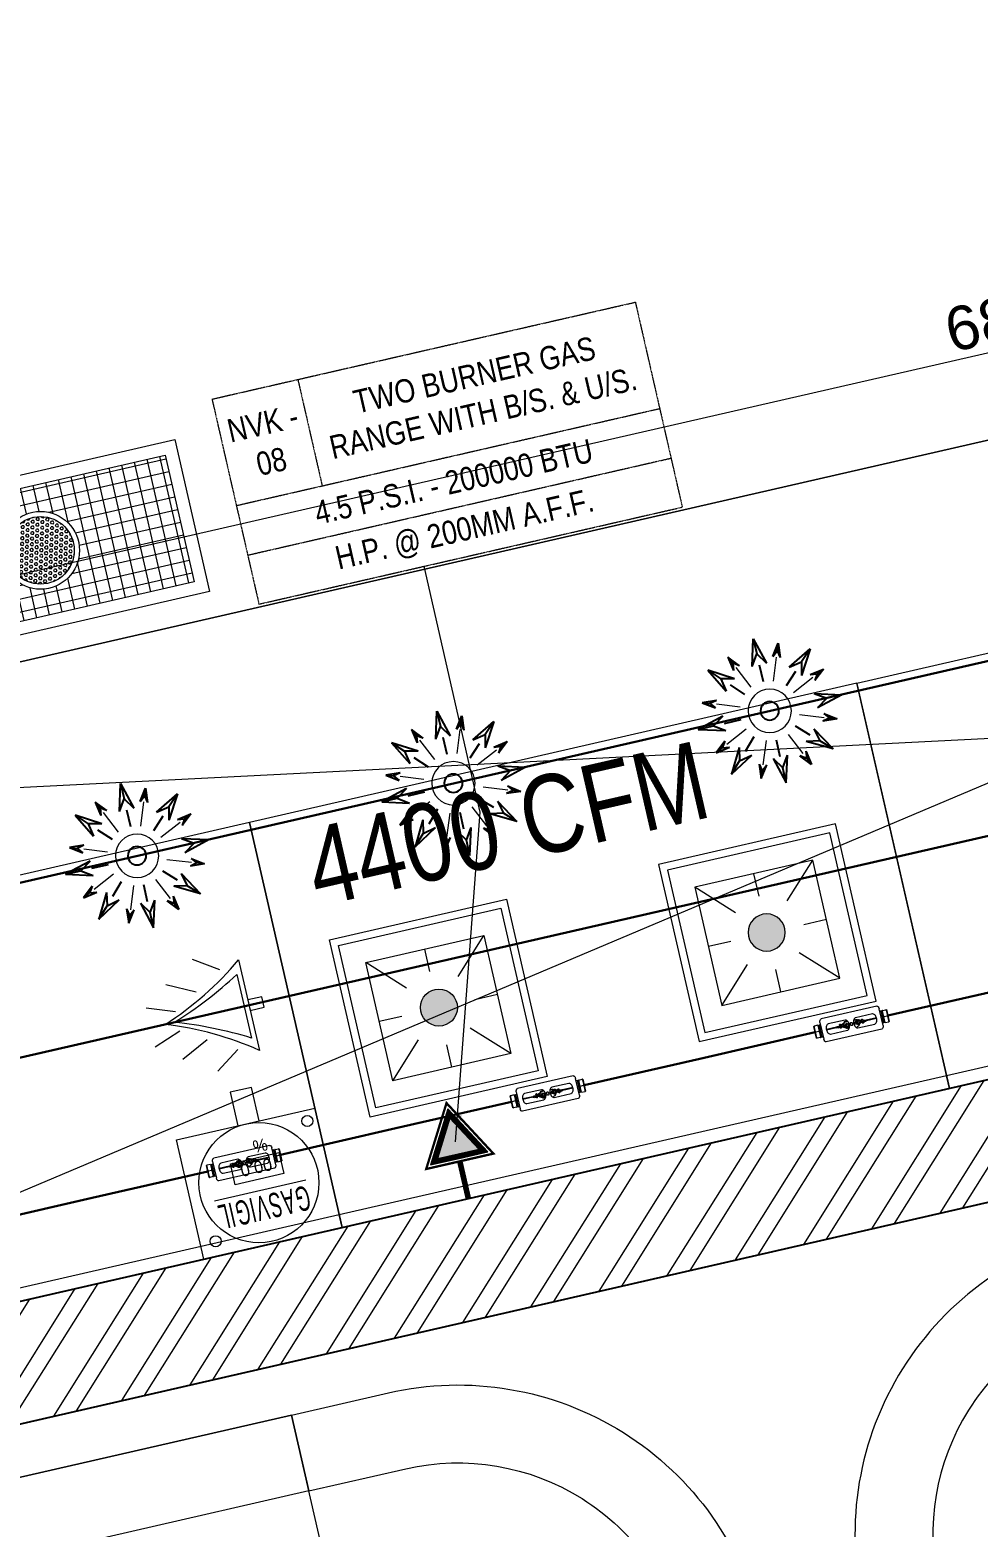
# Model space of a CAD drawing. Header units: millimetres. Extents: x 1667 to 847943, y 724 to 1832625.
# Drawn here: x 649838 to 651664, y 711078 to 713960 of the extents above; entities that cross this region are included whole.
import ezdxf

# ---------------------------------------------------------------- set-up
doc = ezdxf.new("R2010")
doc.units = ezdxf.units.MM
doc.linetypes.add('CENTER', pattern=[2, 1.25, -0.25, 0.25, -0.25])
doc.linetypes.add('CONTINULUS', pattern=[0])
doc.layers.get('Defpoints').update_dxf_attribs({"color": 140})
for name, color, linetype, lineweight in [('2026-02-28_GF-SF BWP SET_MAIN BLOCK_SASANGIR RESORT$0$BRICK WALL_MOFA', 20, 'Continuous', 25), ('2026-02-28_GF-SF BWP SET_MAIN BLOCK_SASANGIR RESORT$0$HATCH LIGHT_MOFA', 253, 'Continuous', 0), ('DIMENSION_MOFA', 66, 'CENTER', 15), ('FURNITURE_MOFA', 46, 'Continuous', 5), ('GH - KIT - PLAN', 32, 'Continuous', 0), ('GH - KIT EQUIP.', 2, 'Continuous', 9), ('GH-GAS', 20, 'Continuous', 13), ('NEW BLOCK WORK', 126, 'Continuous', 30), ('text', 222, 'Continuous', 15)]:
    doc.layers.add(name, color=color, linetype=linetype, lineweight=lineweight)
doc.layers.add('Fusible link', color=7, linetype='Continuous', true_color=0x30c200)
doc.layers.add('RI', color=81, linetype='Continuous')
doc.layers.add('SSEPL - DIMENSION', color=6, linetype='Continuous')
doc.layers.add('SSE PIPING', color=7, linetype='Continuous', lineweight=30, true_color=0x0512c2)
doc.layers.add('SSE SYS', color=7, linetype='Continuous', lineweight=15, true_color=0xeb0000)
doc.styles.add('arial', font='arial.ttf')
doc.styles.add('ARIALBOLD.8', font='arialbd.ttf', dxfattribs={"width": 0.8, "height": 2.5})
doc.styles.add('DIM', font='arial.ttf')
doc.styles.add('Note Text (ANSI)', font='arial.ttf')
doc.styles.add('ROMANS', font='romans.shx')
doc.styles.get("Standard").update_dxf_attribs({"font": 'arial.ttf'})
doc.dimstyles.new('1.', dxfattribs={"dimscale": 30, "dimtxt": 2.8, "dimasz": 2.5, "dimexe": 2, "dimexo": 2, "dimgap": 0.5, "dimtad": 1, "dimdec": 0, "dimrnd": 1e-08, "dimdsep": 46, "dimtxsty": 'Note Text (ANSI)', "dimcen": 0, "dimdle": 6, "dimclrd": 256, "dimclre": 256, "dimclrt": 256, "dimadec": 1, "dimazin": 2, "dimtfac": 0.785714, "dimtdec": 0, "dimtofl": 0, "dimtmove": 0, "dimatfit": 3, "dimfxl": 1, "dimtolj": 1, "dimlwd": -1, "dimlwe": -1, "dimarcsym": 1})
doc.dimstyles.new('KIT-DIM', dxfattribs={"dimscale": 35, "dimtxt": 2, "dimasz": 1.5, "dimexe": 0.5, "dimexo": 1, "dimgap": 1, "dimtad": 0, "dimdec": 0, "dimtxsty": 'arial', "dimcen": 0, "dimdle": 1, "dimclrd": 251, "dimclre": 251, "dimclrt": 1, "dimadec": 0, "dimazin": 0, "dimtfac": 1, "dimtdec": 0, "dimtix": 1, "dimtmove": 0, "dimatfit": 3, "dimfxl": 1, "dimlwd": -1, "dimarcsym": 0})
doc.dimstyles.new('KIT_DIM', dxfattribs={"dimscale": 35, "dimtxt": 2.5, "dimasz": 2, "dimexe": 1, "dimexo": 1, "dimgap": 0.5, "dimtad": 1, "dimdec": 0, "dimzin": 3, "dimdsep": 46, "dimtxsty": 'arial', "dimcen": 0, "dimdle": 0.75, "dimclrd": 251, "dimclre": 251, "dimclrt": 15, "dimadec": 1, "dimazin": 1, "dimtfac": 1, "dimtdec": 0, "dimtix": 1, "dimtmove": 1, "dimatfit": 3, "dimfxl": 1, "dimtolj": 1, "dimtzin": 3, "dimlwd": 13, "dimlwe": 13, "dimarcsym": 0})

# ---------------------------------------------------------------- blocks, each defined once
blk = doc.blocks.new('sofaseater_1')
at = {"layer": 'FURNITURE_MOFA'}
blk.add_lwpolyline([(1053427.8, -964637.6), (1053277.8, -964637.6), (1053277.8, -965337.6), (1053427.8, -965337.6)], dxfattribs=at)
for points in [[(1053277.8, -964637.6), (1053277.8, -965337.6), (1053927.8, -965337.6), (1053927.8, -964637.6)], [(1053427.8, -964637.6), (1053427.8, -965337.6), (1053277.8, -965337.6), (1053277.8, -964637.6)]]:
    blk.add_lwpolyline(points, close=True, dxfattribs=at)
blk = doc.blocks.new('chair')
at = {"layer": 'FURNITURE_MOFA'}
for p, q in [((1057904.9, -962965.1), (1058132.9, -962965.1)), ((1057904.9, -963022.1), (1057904.9, -962965.1)), ((1057904.9, -963022.1), (1057904.9, -962965.1)), ((1058132.9, -963022.1), (1057904.9, -963022.1)), ((1057923.9, -963478.1), (1057923.9, -963022.1)), ((1058132.9, -963478.1), (1057904.9, -963478.1)), ((1057904.9, -963478.1), (1057904.9, -963535.1)), ((1057904.9, -963478.1), (1057904.9, -963535.1)), ((1057904.9, -963535.1), (1058132.9, -963535.1))]:
    blk.add_line(p, q, dxfattribs=at)
for centre, radius in [((1058132.9, -963250.1), 285), ((1058094.9, -963250.1), 228), ((1058132.9, -963250.1), 228)]:
    blk.add_arc(centre, radius, 270, 90, dxfattribs=at)
blk = doc.blocks.new('oudoor seating_4S')
at = {"layer": 'FURNITURE_MOFA'}
for points in [[(1301878.5, -898265.7), (1301687.1, -898265.7, 0.414214), (1301087.1, -898865.7), (1301087.1, -899057.1)], [(1301878.5, -898415.7), (1301687.1, -898415.7, 0.414214), (1301237.1, -898865.7), (1301237.1, -899057.1)], [(1301878.5, -898915.7), (1301857.1, -898915.7, 0.414214), (1301737.1, -899035.7), (1301737.1, -899057.1)]]:
    blk.add_lwpolyline(points, format="xyb", dxfattribs=at)
blk.add_circle((1302157.8, -899336.4), 450, dxfattribs=at)
at = {"layer": 'NEW BLOCK WORK', "xscale": -1}
for name, p, rotation in [('sofaseater_1', (337240.9, 155012.1), 90.00000000000001), ('sofaseater_1', (247809.3, -1864394.7), 179.9999999999999), ('chair', (338907.7, 158199.7, 0), 89.99999987829804)]:
    blk.add_blockref(name, p, dxfattribs=dict(at, rotation=rotation))
blk = doc.blocks.new('low hight burner')
at = {"layer": 'GH - KIT - PLAN', "transparency": 33554495}
blk.add_hatch(color=256, dxfattribs=at).paths.add_polyline_path([(17820190.8, -12220139, -1), (17820190.8, -12220016.7, -1)])
at = {"layer": 'GH - KIT - PLAN'}
for p, q in [((17820068.3, -12220080, 0), (17819992.3, -12220080, 0)), ((17820392.1, -12220080, 0), (17820316.1, -12220080, 0))]:
    blk.add_line(p, q, dxfattribs=at)
at = {"layer": 'GH - KIT - PLAN', "elevation": 0}
for points in [[(17820492.1, -12219780), (17820492.1, -12220380), (17819892.1, -12220380), (17819892.1, -12219780)], [(17820467.1, -12219805), (17820467.1, -12220355), (17819917.1, -12220355), (17819917.1, -12219805)], [(17820392.1, -12219880), (17820392.1, -12220279.9), (17819992.3, -12220279.9), (17819992.3, -12219880)]]:
    blk.add_lwpolyline(points, close=True, dxfattribs=at)
for points in [[(17820104.6, -12219992.4), (17819992.3, -12219880)], [(17820192.2, -12219880), (17820192.2, -12219956.1)], [(17820392.1, -12219880), (17820279.8, -12219992.4)], [(17820068.3, -12220080), (17819992.3, -12220080)], [(17820392.1, -12220080), (17820316.1, -12220080)], [(17820104.6, -12220167.6), (17819992.3, -12220279.9)], [(17820392.1, -12220279.9), (17820279.8, -12220167.6)], [(17820192.2, -12220203.8), (17820192.2, -12220279.9)]]:
    blk.add_lwpolyline(points, dxfattribs=at)
at = {"layer": 'GH - KIT - PLAN'}
blk.add_circle((17820190.8, -12220077.8, 19612.1), 61.2, dxfattribs=at)
blk = doc.blocks.new('GR600')
at = {"layer": 'GH - KIT EQUIP.', "true_color": 0x262627}
h = blk.add_hatch(dxfattribs=at)
h.set_pattern_fill('ANSI37', color=250, scale=200, angle=45)
h.set_pattern_definition([(90, (269578.89, 3638601.525), (-25, -5e-15), []), (180, (269578.89, 3638601.525), (5e-15, -25), [])])
h.paths.add_polyline_path([(505118.7, 156615), (505118.7, 156365), (505668.2, 156365), (505668.2, 156615)])
h.paths.add_polyline_path([(505468.4, 156490, 1), (505318.4, 156490, 1)], flags=16)
h.paths.add_polyline_path([(505458.4, 156490, 1), (505328.4, 156490, 1)], flags=0)
h = blk.add_hatch(dxfattribs=at)
h.set_pattern_fill('HEX', color=250, scale=25, angle=45)
h.set_pattern_definition([(45, (270639.0354, 3638601.525), (-3.827327723, 3.827327723), [3.125, -6.25]), (165, (270639.0354, 3638601.525), (-1.400899175, -5.228226898), [3.125, -6.25]), (105, (270641.245, 3638603.735), (-5.228226898, -1.400899175), [3.125, -6.25])])
h.paths.add_polyline_path([(505458.4, 156490, 1), (505328.4, 156490, 1)])
at = {"layer": 'GH - KIT EQUIP.'}
blk.add_lwpolyline([(505693.2, 156340), (505093.7, 156340), (505093.7, 156640), (505693.2, 156640), (505693.2, 156340)], dxfattribs=at)
blk.add_lwpolyline([(505668.2, 156615), (505668.2, 156365), (505118.7, 156365), (505118.7, 156615)], close=True, dxfattribs=at)
for radius in [75, 65]:
    blk.add_circle((505393.4, 156490), radius, dxfattribs=at)
blk = doc.blocks.new('GAS C')
at = {"layer": 'GH-GAS'}
h = blk.add_hatch(color=256, dxfattribs=at)
h.dxf.hatch_style = 1
h.paths.add_polyline_path([(85924.4, 27254.1), (85924.4, 27294.9), (85853.7, 27254.1), (85924.4, 27213.3)])
at = {"layer": 'GH-GAS', "color": 66}
for points, const_width in [([(86012.7, 27254.1), (85939.1, 27254.1), (85939.1, 27320.5), (85824.1, 27254.1), (85939.1, 27187.7), (85939.1, 27254.1)], 4.46), ([(85939.1, 27254.1), (86012.7, 27254.1)], 10.8)]:
    blk.add_lwpolyline(points, dxfattribs=dict(at, const_width=const_width))
at = {"layer": 'GH-GAS', "color": 0}
for points in [[(85933.4, 27254.1), (85933.4, 27310.6), (85835.6, 27254.1), (85933.4, 27197.6)], [(85924.4, 27254.1), (85924.4, 27294.9), (85853.7, 27254.1), (85924.4, 27213.3)]]:
    blk.add_lwpolyline(points, close=True, dxfattribs=at)
at = {"layer": 'GH-GAS', "color": 2, "const_width": 8.7}
blk.add_lwpolyline([(85928.9, 27254.1), (85928.9, 27302.7), (85844.6, 27254.1), (85928.9, 27205.4)], close=True, dxfattribs=at)
at = {"layer": 'GH-GAS', "color": 30}
blk.add_lwpolyline([(85924.4, 27254.1), (85924.4, 27294.9), (85853.7, 27254.1), (85924.4, 27213.3)], close=True, dxfattribs=at)
blk = doc.blocks.new('*D762')
at = {"layer": 'Defpoints', "color": 0, "transparency": 16777216}
for p in [(-18490.5, 256.7), (-20190.5, 111.9), (-18490.5, 111.9)]:
    blk.add_point(p, dxfattribs=at)
at = {"layer": 'GH-GAS', "lineweight": 13, "transparency": 16777216}
for p, q in [((174402, 1087075.8), (174402, 1087220.5)), ((176102, 1087075.8), (176102, 1087220.5)), ((174472, 1087185.5), (176032, 1087185.5))]:
    blk.add_line(p, q, dxfattribs=at)
at = {"layer": 'GH-GAS', "transparency": 16777216}
for points in [[(174472, 1087197.2), (174472, 1087173.8), (174402, 1087185.5)], [(176032, 1087173.8), (176032, 1087197.2), (176102, 1087185.5)]]:
    blk.add_solid(points, dxfattribs=at)
at = {"layer": 'GH-GAS', "transparency": 16777216, "insert": (175252, 1087247.7), "char_height": 87.5, "attachment_point": 5, "style": 'DIM'}
blk.add_mtext('\\A1;1700', dxfattribs=at)
blk = doc.blocks.new('*T771')
at = {"layer": 'GH-GAS', "color": 0, "linetype": 'ByBlock', "lineweight": -2, "transparency": 16777216}
for p, q in [((0, 0), (836.4, 0)), ((0, 0), (0, -404.8)), ((169.6, 0), (169.6, -210.1)), ((836.4, 0), (836.4, -404.8)), ((0, -210.1), (836.4, -210.1)), ((0, -308), (836.4, -308)), ((0, -404.8), (836.4, -404.8))]:
    blk.add_line(p, q, dxfattribs=at)
at = {"layer": 'GH-GAS', "color": 0, "transparency": 16777216, "char_height": 45, "attachment_point": 5}
for s, insert, width in [('{\\fArial Narrow|b0|i0|c0|p34;\\C30;NVK - 08}', (84.8, -105.1), 167.16), ('{\\fArial Narrow|b0|i0|c0|p34;\\C30;TWO BURNER GAS RANGE WITH B/S. & U/S.}', (503, -105.1), 664.488), ('\\pxql,t1.77246;{\\fArial Narrow|b0|i0|c0|p34;\\C30;          4.5 P.S.I. - 200000 BTU}', (418.2, -259.1), 834.041), ('{\\fArial Narrow|b0|i0|c0|p34;\\C30;H.P. @ 200MM A.F.F.}', (418.2, -356.4), 834.041)]:
    blk.add_mtext(s, dxfattribs=dict(at, insert=insert, width=width))
blk = doc.blocks.new('*D763')
at = {"layer": 'Defpoints', "color": 0, "transparency": 16777216}
for p in [(-18490.5, 256.7), (-18490.5, 111.9), (-15990.5, 111.9)]:
    blk.add_point(p, dxfattribs=at)
at = {"layer": 'GH-GAS', "lineweight": 13, "transparency": 16777216}
for p, q in [((176102, 1087075.8), (176102, 1087220.5)), ((178602, 1087075.8), (178602, 1087220.5)), ((178532, 1087185.5), (176172, 1087185.5))]:
    blk.add_line(p, q, dxfattribs=at)
at = {"layer": 'GH-GAS', "transparency": 16777216}
for points in [[(176172, 1087197.2), (176172, 1087173.8), (176102, 1087185.5)], [(178532, 1087173.8), (178532, 1087197.2), (178602, 1087185.5)]]:
    blk.add_solid(points, dxfattribs=at)
at = {"layer": 'GH-GAS', "transparency": 16777216, "insert": (177352, 1087247.7), "char_height": 87.5, "attachment_point": 5, "style": 'DIM'}
blk.add_mtext('\\A1;2500', dxfattribs=at)
blk = doc.blocks.new('GASVIGIL')
at = {"color": 1, "linetype": 'CONTINULUS', "lineweight": -2, "ltscale": 1000}
for points in [[(69.5, 45), (358.9, 45), (358.9, -204.3), (69.5, -204.3)], [(161.1, -88.6), (262.5, -88.6), (262.5, -132.5), (161.1, -132.5)], [(230.7, -204.3), (185.8, -204.3), (185.8, -274.6), (230.7, -274.6)]]:
    blk.add_lwpolyline(points, close=True, dxfattribs=at)
for centre, radius in [((214.5, -81.9), 122.4), ((327.1, 14.8), 11.3), ((90.1, -182.2), 11.3)]:
    blk.add_circle(centre, radius, dxfattribs=at)
at = {"color": 30, "linetype": 'CONTINULUS', "lineweight": -2, "ltscale": 1000, "true_color": 0xf26722, "insert": (120, -5.2), "char_height": 50, "attachment_point": 1, "style": 'ROMANS'}
blk.add_mtext_dynamic_manual_height_columns('{\\fArial Narrow|b0|i0|c0|p34;\\W0.65;\\T1.1;\\LGASVIGIL}', width=178.4, gutter_width=2.5, heights=[27], dxfattribs=at)
at = {"color": 242, "linetype": 'CONTINULUS', "lineweight": -2, "ltscale": 1000, "true_color": 0xcd2027, "insert": (180.3, -100.9), "char_height": 25, "width": 82.159, "attachment_point": 1, "style": 'ROMANS'}
blk.add_mtext('{\\fAgency FB|b0|i0|c0|p34;00.0  %}', dxfattribs=at)
blk = doc.blocks.new('FUSIBLE LINK')
at = {"layer": 'SSE SYS', "color": 0, "lineweight": 0}
for p, q in [((0, 11.8), (0, -11.8)), ((1.4, 11.8), (0, 11.8)), ((1.4, 11.8), (1.4, 12)), ((1.4, 11.8), (1.4, -11.8)), ((13.5, 12), (1.9, 12)), ((13.5, 0), (1.9, 0)), ((14, 11.8), (14, 12)), ((14, -11.8), (14, 11.8)), ((14, 10.9), (17.5, 10.9)), ((17.5, 11.5), (17.6, 12)), ((17.5, -11.5), (17.5, 11.5)), ((18.1, 12), (22.5, 12)), ((18.2, 0), (22.5, 0)), ((22.5, -16.5), (22.5, 16.5)), ((211.5, 22.5), (28.5, 22.5)), ((70.8, 0.7), (37.5, 0.7)), ((47.5, 10), (102.5, 10)), ((70.8, 0.7), (70.8, -0.4)), ((82, 2.7), (82, -0.4)), ((84, 3.5), (83, 3.5)), ((83, 0.3), (84, 0.3)), ((85, 2.7), (85, -0.4)), ((95, 0), (95, -1.1)), ((98.7, 0.4), (98.7, 1.1)), ((109.9, 6.7), (104.5, 6.7)), ((110.3, 0.4), (110.3, 1.1)), ((112, -3.1), (112, 3.1)), ((117, 1.2), (117, -1.2)), ((123, -1.2), (123, 1.2)), ((131.3, 7.8), (135.5, 7.8)), ((137.5, 10), (192.5, 10)), ((145, 0), (145, 1.1)), ((154.7, 2.7), (154.7, -0.4)), ((155.7, 3.5), (156.6, 3.5)), ((156.6, 0.3), (155.7, 0.3)), ((157.6, 2.7), (157.6, -0.4)), ((168.8, 0.7), (168.8, -0.4)), ((202.5, 0.7), (168.8, 0.7)), ((217.5, 16.5), (217.5, -16.5)), ((221.9, 12), (217.5, 12)), ((221.9, 0), (217.5, 0)), ((222.5, 11.5), (222.4, 12)), ((222.5, 11.5), (222.5, -11.5)), ((226, 10.9), (222.5, 10.9)), ((226, 11.8), (226, 12)), ((226, 11.8), (226, -11.8)), ((226.5, 12), (238.1, 12)), ((226.5, 0), (238.1, 0)), ((238.6, 11.8), (238.6, 12)), ((238.6, -11.8), (238.6, 11.8)), ((238.6, 11.8), (240, 11.8)), ((240, -11.8), (240, 11.8)), ((1.4, -11.8), (0, -11.8)), ((1.4, -11.8), (1.4, -12)), ((13.5, -12), (1.9, -12)), ((14, -10.9), (17.5, -10.9)), ((14, -11.8), (14, -12)), ((17.5, -11.5), (17.6, -12)), ((18.1, -12), (22.5, -12)), ((211.5, -22.5), (28.5, -22.5)), ((70.8, -0.6), (37.5, -0.6)), ((102.5, -10), (47.5, -10)), ((70.8, -0.4), (70.8, -0.6)), ((82, -3.6), (82, -0.4)), ((84, -4.4), (83, -4.4)), ((85, -0.4), (85, -3.6)), ((104.5, -6.7), (109.9, -6.7)), ((104.5, -7.8), (108.7, -7.8)), ((135.5, -5.6), (129.2, -5.6)), ((130.1, -6.7), (135.5, -6.7)), ((192.5, -10), (137.5, -10)), ((154.7, -0.4), (154.7, -3.6)), ((155.7, -4.4), (156.6, -4.4)), ((157.6, -3.6), (157.6, -0.4)), ((168.8, -0.4), (168.8, -0.6)), ((202.5, -0.6), (168.8, -0.6)), ((221.9, -12), (217.5, -12)), ((222.5, -11.5), (222.4, -12)), ((226, -10.9), (222.5, -10.9)), ((226, -11.8), (226, -12)), ((226.5, -12), (238.1, -12)), ((238.6, -11.8), (240, -11.8)), ((238.6, -11.8), (238.6, -12))]:
    blk.add_line(p, q, dxfattribs=at)
for centre, start, end in [((28.5, 16.5), 90, 180), ((211.5, 16.5), 0, 90), ((28.5, -16.5), 180, 270), ((211.5, -16.5), 270, 0)]:
    blk.add_arc(centre, 6, start, end, dxfattribs=at)
for centre, major_axis in [((76.3, 1.3), (0.107, 0.641)), ((163.3, 1.3), (-0.107, 0.641))]:
    blk.add_ellipse(centre, major_axis=major_axis, ratio=0.135102, dxfattribs=at)
for centre, major_axis, ratio, start_param, end_param in [((83, 2.7), (-1, 0), 0.769374, 4.712389, 6.283185), ((83, -0.4), (-1, 0), 0.769374, 4.712389, 6.283185), ((84, 2.7), (1, 0), 0.769374, 0, 1.570796), ((84, -0.4), (1, 0), 0.769374, 0, 1.570796), ((104.5, 0), (-9.5, 0), 0.707107, 5.998219, 7.853982), ((104.5, 0), (-9.5, 0), 0.707107, 4.712389, 5.774777), ((104.5, 1.1), (5.76, 0), 0.707107, 2.942229, 8.903945), ((104.5, 1.1), (4.76, 0), 0.707107, 2.951279, 8.856853), ((135.5, -1.1), (-4.76, 0), 0.707107, 4.335447, 6.067777), ((135.5, 1.1), (9.5, 0), 0.707107, 0.313248, 1.570796), ((135.5, 1.1), (9.5, 0), 0.707107, 4.712389, 6.385879), ((135.5, 0), (9.5, 0), 0.707107, 4.712389, 6.283185), ((135.5, -1.1), (4.76, 0), 0.707107, 0.215408, 0.824896), ((155.7, 2.7), (-1, 0), 0.769374, 4.712389, 6.283185), ((155.7, -0.4), (-1, 0), 0.769374, 4.712389, 6.283185), ((156.6, 2.7), (1, 0), 0.769374, 0, 1.570796), ((156.6, -0.4), (1, 0), 0.769374, 0, 1.570796), ((83, -3.6), (-1, 0), 0.769374, 0, 1.570796), ((84, -3.6), (1, 0), 0.769374, 4.712389, 6.283185), ((104.5, -1.1), (-9.5, 0), 0.707107, 0, 1.570796), ((155.7, -3.6), (-1, 0), 0.769374, 0, 1.570796), ((156.6, -3.6), (1, 0), 0.769374, 4.712389, 6.283185)]:
    blk.add_ellipse(centre, major_axis=major_axis, ratio=ratio, start_param=start_param, end_param=end_param, dxfattribs=at)
for points, weights in [([(1.9, 12), (1, 6), (1.9, 0)], [1.07710249847, 1.24373083487, 1.07710249847]), ([(1.4, 12), (1.4, 12), (1.9, 12)], [1.16041666667, 1.16041666667, 1.07710249847]), ([(1.9, 0), (1, -6), (1.9, -12)], [1.07710249847, 1.24373083487, 1.07710249847]), ([(13.5, 12), (14, 12), (14, 12)], [1.07710249847, 1.16041666667, 1.16041666667]), ([(13.5, 0), (14.4, 6), (13.5, 12)], [1.07710249847, 1.24373083487, 1.07710249847]), ([(13.5, -12), (14.4, -6), (13.5, 0)], [1.07710249847, 1.24373083487, 1.07710249847]), ([(18.1, 12), (17.6, 12), (17.6, 12)], [1.00344322391, 1.08333333333, 1.08333333333]), ([(18.2, 0), (17.2, 6), (18.1, 12)], [1.00136118663, 1.15523047531, 1.00343082543]), ([(18.1, -12), (17.2, -6), (18.2, 0)], [1.00343082542, 1.15523047531, 1.00136118663]), ([(222.4, 12), (222.4, 12), (221.9, 12)], [1.08333333333, 1.08333333333, 1.00764795771]), ([(221.9, 12), (222.8, 6), (221.9, 0)], [1.00767581319, 1.1670909423, 1.00981175327]), ([(221.9, 0), (222.8, -6), (221.9, -12)], [1.00981175327, 1.1670909423, 1.00767581319]), ([(226.5, 12), (225.6, 6), (226.5, 0)], [1.07710249847, 1.24373083487, 1.07710249847]), ([(226, 12), (226, 12), (226.5, 12)], [1.16041666667, 1.16041666667, 1.07710249847]), ([(226.5, 0), (225.6, -6), (226.5, -12)], [1.07710249847, 1.24373083487, 1.07710249847]), ([(238.1, 0), (239, 6), (238.1, 12)], [1.07710249847, 1.24373083487, 1.07710249847]), ([(238.1, 12), (238.6, 12), (238.6, 12)], [1.07710249847, 1.16041666667, 1.16041666667]), ([(238.1, -12), (239, -6), (238.1, 0)], [1.07710249847, 1.24373083487, 1.07710249847]), ([(1.9, -12), (1.4, -12), (1.4, -12)], [1.07710249847, 1.16041666667, 1.16041666667]), ([(14, -12), (14, -12), (13.5, -12)], [1.16041666667, 1.16041666667, 1.07710249847]), ([(17.6, -12), (17.6, -12), (18.1, -12)], [1.08333333333, 1.08333333333, 1.00344322392]), ([(221.9, -12), (222.4, -12), (222.4, -12)], [1.00764795771, 1.08333333333, 1.08333333333]), ([(226.5, -12), (226, -12), (226, -12)], [1.07710249847, 1.16041666667, 1.16041666667]), ([(238.6, -12), (238.6, -12), (238.1, -12)], [1.16041666667, 1.16041666667, 1.07710249847])]:
    blk.add_rational_spline(points, weights, degree=2, dxfattribs=at)
for points, knots in [([(47.5, -10), (46.2, -10), (44.9, -9.7), (42.4, -8.7), (41.3, -8), (39.5, -6.2), (38.8, -5.1), (37.8, -2.6), (37.5, -1.3), (37.5, 1.3), (37.8, 2.6), (38.8, 5.1), (39.5, 6.2), (41.3, 8), (42.4, 8.7), (44.9, 9.7), (46.2, 10), (47.5, 10)], [-3.028815, -3.028815, -3.028815, -3.028815, -2.650181, -2.650181, -2.271547, -2.271547, -1.892977, -1.892977, -1.514407, -1.514407, -1.135838, -1.135838, -0.757268, -0.757268, -0.378634, -0.378634, 0, 0, 0, 0]), ([(85, 0.6), (85.7, 0.6), (86.4, 0.7), (88.4, 1), (89.6, 1.4), (91.9, 2.4), (93.1, 2.8), (95.2, 3.2), (96, 3.3), (98.1, 3.3), (99.4, 3.2), (101.2, 2.7), (101.7, 2.5), (102.3, 2.1), (102.6, 1.9), (103.1, 1.4), (103.4, 1.1), (103.7, 0.4), (103.8, 0), (103.9, -0.7), (103.9, -1.1), (103.7, -1.8), (103.7, -2), (103.6, -2.2)], [0, 0, 0, 0, 0.217722, 0.217722, 0.599337, 0.599337, 1.001087, 1.001087, 1.237962, 1.237962, 1.634576, 1.634576, 1.793536, 1.793536, 1.887731, 1.887731, 2.035841, 2.035841, 2.164918, 2.164918, 2.307792, 2.307792, 2.392726, 2.392726, 2.392726, 2.392726]), ([(102.3, -1.9), (102.3, -1.8), (102.4, -1.7), (102.6, -1.2), (102.6, -0.8), (102.5, -0.2), (102.5, -0.1), (102.3, 0.3), (102.3, 0.4), (102, 0.7), (101.8, 0.9), (101.3, 1.2), (101, 1.4), (100.4, 1.6), (100, 1.7), (99, 1.9), (98.4, 2), (96.9, 2), (96, 2), (93.9, 1.7), (92.8, 1.3), (90.7, 0.5), (89.5, 0), (87.2, -0.5), (86.1, -0.7), (85, -0.7)], [1.927663, 1.927663, 1.927663, 1.927663, 1.971839, 1.971839, 2.14146, 2.14146, 2.223179, 2.223179, 2.288169, 2.288169, 2.392051, 2.392051, 2.484571, 2.484571, 2.605248, 2.605248, 2.785636, 2.785636, 3.064619, 3.064619, 3.414855, 3.414855, 3.792298, 3.792298, 4.131386, 4.131386, 4.131386, 4.131386]), ([(100.6, 1.5), (100.6, 1.4), (100.5, 1.4), (100.2, 1.1), (100, 0.8), (99.9, 0.5), (99.9, 0.4), (99.9, 0.4)], [7.1761552, 7.1761552, 7.1761552, 7.1761552, 7.2463126, 7.2463126, 7.5518512, 7.5518512, 7.6082514, 7.6082514, 7.6082514, 7.6082514]), ([(109.1, 0.4), (109.1, 0.5), (109, 0.7), (108.7, 1.2), (108.4, 1.5), (107.8, 1.9), (107.4, 2.2), (106.5, 2.5), (106.1, 2.6), (105.1, 2.8), (104.6, 2.8), (103.6, 2.7), (103.1, 2.6), (102.4, 2.5), (102.2, 2.4), (102, 2.3)], [4.958119, 4.958119, 4.958119, 4.958119, 5.153641, 5.153641, 5.481226, 5.481226, 5.77758, 5.77758, 6.070578, 6.070578, 6.364746, 6.364746, 6.659288, 6.659288, 6.800091, 6.800091, 6.800091, 6.800091]), ([(102.5, 10), (103.8, 10), (105.1, 9.7), (107.6, 8.7), (108.7, 8), (110.5, 6.2), (111.2, 5.1), (112.2, 2.6), (112.5, 1.3), (112.5, -1.3), (112.2, -2.6), (111.2, -5.1), (110.5, -6.2), (108.7, -8), (107.6, -8.7), (105.1, -9.7), (103.8, -10), (102.5, -10)], [0, 0, 0, 0, 0.378634, 0.378634, 0.757268, 0.757268, 1.135838, 1.135838, 1.514407, 1.514407, 1.892977, 1.892977, 2.271547, 2.271547, 2.650181, 2.650181, 3.028815, 3.028815, 3.028815, 3.028815]), ([(120, 3.3), (120.4, 3.3), (120.8, 3.2), (121.6, 2.8), (122, 2.6), (122.6, 2), (122.8, 1.6), (123.2, 0.8), (123.2, 0.4), (123.2, -0.4), (123.2, -0.8), (122.8, -1.6), (122.6, -2), (122, -2.6), (121.6, -2.8), (120.8, -3.2), (120.4, -3.2), (119.6, -3.2), (119.2, -3.2), (118.4, -2.8), (118, -2.6), (117.4, -2), (117.2, -1.6), (116.8, -0.8), (116.8, -0.4), (116.8, 0.4), (116.8, 0.8), (117.2, 1.6), (117.4, 2), (118, 2.6), (118.4, 2.8), (119.2, 3.2), (119.6, 3.3), (120, 3.3)], [0, 0, 0, 0, 0.122487, 0.122487, 0.244974, 0.244974, 0.367461, 0.367461, 0.489948, 0.489948, 0.612435, 0.612435, 0.734921, 0.734921, 0.857408, 0.857408, 0.979896, 0.979896, 1.102383, 1.102383, 1.22487, 1.22487, 1.347356, 1.347356, 1.469843, 1.469843, 1.59233, 1.59233, 1.714817, 1.714817, 1.837304, 1.837304, 1.959791, 1.959791, 1.959791, 1.959791]), ([(137.5, -10), (136.2, -10), (134.9, -9.7), (132.4, -8.7), (131.3, -8), (129.5, -6.2), (128.8, -5.1), (127.8, -2.6), (127.5, -1.3), (127.5, 1.3), (127.8, 2.6), (128.8, 5.1), (129.5, 6.2), (131.3, 8), (132.4, 8.7), (134.9, 9.7), (136.2, 10), (137.5, 10)], [-3.028815, -3.028815, -3.028815, -3.028815, -2.650181, -2.650181, -2.271547, -2.271547, -1.892977, -1.892977, -1.514407, -1.514407, -1.135838, -1.135838, -0.757268, -0.757268, -0.378634, -0.378634, 0, 0, 0, 0]), ([(140.3, 0.2), (140.3, -0.1), (140.1, -0.5), (139.7, -1.2), (139.4, -1.5), (138.8, -1.9), (138.4, -2.2), (137.5, -2.5), (137.1, -2.6), (136.1, -2.8), (135.6, -2.8), (134.6, -2.7), (134.1, -2.6), (133.2, -2.4), (132.8, -2.2), (132, -1.8), (131.7, -1.6), (131.2, -1.1), (131, -0.8), (130.8, -0.3), (130.7, 0), (130.7, 0.2)], [1.570796, 1.570796, 1.570796, 1.570796, 2.012049, 2.012049, 2.339634, 2.339634, 2.635988, 2.635988, 2.928985, 2.928985, 3.223153, 3.223153, 3.517695, 3.517695, 3.81113, 3.81113, 4.10472, 4.10472, 4.410259, 4.410259, 4.712389, 4.712389, 4.712389, 4.712389]), ([(136.3, -2.7), (136.2, -2.4), (136.1, -2.1), (135.8, -1.3), (135.8, -0.8), (135.9, 0), (135.9, 0.3), (136.2, 0.9), (136.4, 1.2), (137, 1.8), (137.3, 2.1), (138, 2.5), (138.5, 2.7), (139.5, 3), (140.1, 3.1), (141.6, 3.3), (142.6, 3.3), (144.7, 3.2), (146, 3), (148.3, 2.2), (149.4, 1.6), (151.6, 0.9), (152.7, 0.7), (154.1, 0.6), (154.4, 0.6), (154.7, 0.6)], [2.023629, 2.023629, 2.023629, 2.023629, 2.138276, 2.138276, 2.33333, 2.33333, 2.421199, 2.421199, 2.567305, 2.567305, 2.696329, 2.696329, 2.839885, 2.839885, 3.028475, 3.028475, 3.301463, 3.301463, 3.682223, 3.682223, 4.060763, 4.060763, 4.399366, 4.399366, 4.484991, 4.484991, 4.484991, 4.484991]), ([(154.7, -0.7), (153.9, -0.7), (153.1, -0.6), (150.9, -0.3), (149.6, 0.2), (147, 1.3), (145.6, 1.7), (143.5, 2), (142.8, 2), (141.5, 2), (140.9, 1.9), (139.9, 1.7), (139.4, 1.6), (138.7, 1.4), (138.4, 1.2), (138, 1), (137.9, 0.9), (137.6, 0.6), (137.4, 0.4), (137.2, 0), (137.1, -0.2), (137.1, -0.7), (137.1, -1), (137.3, -1.7), (137.4, -2.1), (137.7, -2.4), (137.7, -2.4), (137.7, -2.4)], [0, 0, 0, 0, 0.240735, 0.240735, 0.669452, 0.669452, 1.116471, 1.116471, 1.319401, 1.319401, 1.495533, 1.495533, 1.643532, 1.643532, 1.738305, 1.738305, 1.798805, 1.798805, 1.894993, 1.894993, 1.990364, 1.990364, 2.118017, 2.118017, 2.280462, 2.280462, 2.283284, 2.283284, 2.283284, 2.283284]), ([(162.2, 0.4), (163.7, 0.5), (165.2, 0.5), (167.4, 0.6), (168.1, 0.6), (168.8, 0.7)], [0.4577605, 0.4577605, 0.4577605, 0.4577605, 0.9134652, 0.9134652, 1.1257771, 1.1257771, 1.1257771, 1.1257771]), ([(192.5, 10), (193.8, 10), (195.1, 9.7), (197.6, 8.7), (198.7, 8), (200.5, 6.2), (201.2, 5.1), (202.2, 2.6), (202.5, 1.3), (202.5, -1.3), (202.2, -2.6), (201.2, -5.1), (200.5, -6.2), (198.7, -8), (197.6, -8.7), (195.1, -9.7), (193.8, -10), (192.5, -10)], [0, 0, 0, 0, 0.378634, 0.378634, 0.757268, 0.757268, 1.135838, 1.135838, 1.514407, 1.514407, 1.892977, 1.892977, 2.271547, 2.271547, 2.650181, 2.650181, 3.028815, 3.028815, 3.028815, 3.028815]), ([(82, -1.4), (78.8, -0.9), (75.5, -0.8), (71.7, -0.7), (71.3, -0.7), (70.8, -0.6)], [0, 0, 0, 0, 0.993496, 0.993496, 1.125968, 1.125968, 1.125968, 1.125968]), ([(96.8, -5), (96.2, -4.9), (95.7, -4.8), (93.8, -4.3), (92.5, -3.9), (89.2, -2.8), (87.1, -2.3), (85, -2)], [3.239476, 3.239476, 3.239476, 3.239476, 3.399636, 3.399636, 3.830524, 3.830524, 4.482784, 4.482784, 4.482784, 4.482784]), ([(85.2, -0.7), (87.3, -1), (89.3, -1.5), (92.7, -2.6), (94.1, -3.1), (95.6, -3.4)], [0.019334, 0.019334, 0.019334, 0.019334, 0.660667, 0.660667, 1.121037, 1.121037, 1.121037, 1.121037]), ([(154.7, -2), (152.8, -2.2), (150.8, -2.7), (147.5, -3.8), (146, -4.3), (143.6, -4.9), (142.7, -5.1), (141.7, -5.1), (141.6, -5.1), (141.6, -5.1)], [0, 0, 0, 0, 0.594463, 0.594463, 1.07955, 1.07955, 1.36646, 1.36646, 1.375298, 1.375298, 1.375298, 1.375298]), ([(143.6, -3.5), (143.6, -3.5), (143.6, -3.5), (144.8, -3.3), (145.9, -2.9), (149.4, -1.8), (151.9, -1.1), (154.5, -0.7)], [2.955523, 2.955523, 2.955523, 2.955523, 2.965126, 2.965126, 3.316615, 3.316615, 4.110893, 4.110893, 4.110893, 4.110893])]:
    blk.add_open_spline(points, degree=3, knots=knots, dxfattribs=at)
for points in [[(70.8, 0.7), (73, 0.6), (75.2, 0.5), (77.4, 0.4)], [(82, -0.5), (80.1, -0.2), (78.2, 0.3), (76.2, 0.6)], [(76.5, 1.9), (78.3, 1.6), (80.2, 1.1), (82, 0.8)], [(157.6, 0.8), (159.5, 1.1), (161.4, 1.6), (163.2, 1.9)], [(163.4, 0.6), (161.5, 0.3), (159.6, -0.2), (157.6, -0.5)], [(168.8, -0.6), (165.1, -0.8), (161.3, -0.8), (157.6, -1.4)]]:
    blk.add_open_spline(points, degree=3, dxfattribs=at)
blk = doc.blocks.new('*U187')
at = {"xscale": 0.6}
blk.add_blockref('FUSIBLE LINK', (-83, 0), dxfattribs=at)
blk = doc.blocks.new('*U186')
at = {"color": 0, "linetype": 'ByBlock', "lineweight": -2, "transparency": 16777216}
blk.add_blockref('*U187', (0, 0), dxfattribs=at)
blk = doc.blocks.new('FLU. LINK SLD')
at = {"layer": 'Fusible link', "color": 1, "lineweight": 30, "true_color": 0xff0000}
for p, q in [((72, 0), (300, 0)), ((444, 0), (672, 0))]:
    blk.add_line(p, q, dxfattribs=at)
at = {"color": 7, "xscale": -1}
blk.add_blockref('*U186', (361, 0), dxfattribs=at)
blk = doc.blocks.new('*U276')
blk.add_blockref('FLU. LINK SLD', (-372, 0))
blk = doc.blocks.new('*U275')
at = {"layer": 'Fusible link', "color": 0, "linetype": 'ByBlock', "lineweight": -2, "transparency": 16777216}
for p in [(3600, 0), (4200, 0), (4800, 0), (5400, 0)]:
    blk.add_blockref('*U276', p, dxfattribs=at)
blk = doc.blocks.new('as')
at = {"layer": 'RI', "color": 6}
for p, q in [((5465.8, 12710.1), (5481.9, 12687.3)), ((5468, 12682.3), (5465.8, 12710.1))]:
    blk.add_line(p, q, dxfattribs=at)
for points in [[(5465.8, 12710.1), (5470.9, 12696)], [(5468, 12682.3), (5470.9, 12696), (5481.9, 12687.3)]]:
    blk.add_lwpolyline(points, dxfattribs=at)
blk = doc.blocks.new('earsty')
at = {"layer": 'RI', "color": 3}
for p, q in [((5514.5, 12632.3), (5528.7, 12684)), ((5528.7, 12684), (5542.9, 12632.3))]:
    blk.add_line(p, q, dxfattribs=at)
for points in [[(5528.7, 12684), (5528.7, 12654)], [(5514.5, 12632.3), (5528.7, 12654), (5542.9, 12632.3)]]:
    blk.add_lwpolyline(points, dxfattribs=at)
blk = doc.blocks.new('N2 NOZZLE')
at = {"layer": 'RI', "color": 2}
for p, q in [((8849.9, 10451.9), (8849.9, 10418.8)), ((8787, 10426.6), (8809.9, 10402.7)), ((8915.4, 10424), (8891.5, 10401.1)), ((8759.4, 10365.1), (8792.4, 10365.1)), ((8940.7, 10361.8), (8907.6, 10361.8)), ((8787, 10295.6), (8809.9, 10319.5)), ((8915.4, 10298.2), (8891.5, 10321.1)), ((8849.9, 10270.3), (8849.9, 10303.4))]:
    blk.add_line(p, q, dxfattribs=at)
at = {"layer": 'RI', "color": 3}
blk.add_circle((8849.9, 10361.1), 17.7, dxfattribs=at)
at = {"layer": 'SSE SYS', "color": 3}
for p, q in [((8830.2, 10415.3), (8814, 10459.8)), ((8874.3, 10413.4), (8893.9, 10455.5)), ((8797.6, 10385.5), (8755, 10405.7)), ((8904.1, 10380.8), (8949.2, 10396.8)), ((8795.7, 10341.4), (8752.8, 10325.7)), ((8902.2, 10336.7), (8945.4, 10316.6)), ((8825.5, 10308.8), (8805.3, 10265.5)), ((8869.6, 10306.9), (8885.6, 10263.1))]:
    blk.add_line(p, q, dxfattribs=at)
at = {"layer": 'SSE SYS', "color": 6}
blk.add_circle((8849.9, 10361.1), 41.8, dxfattribs=at)
at = {"layer": 'SSEPL - DIMENSION'}
for name, p in [('earsty', (3321.2, -2180.5)), ('as', (3339.3, -2225.8))]:
    blk.add_blockref(name, p, dxfattribs=at)
for name, p, rotation in [('earsty', (13555.6, -2511.9), 43.86927902025781), ('as', (13853.7, -2435.5), 44.99999999919728), ('earsty', (21391.6, 4836.4), 89.99999999968108), ('as', (21329, 4607.4), 88.89712622311059), ('earsty', (21528.5, 15567.9), 136.116081330813), ('as', (21646.8, 15364.8), 134.9999999992035)]:
    blk.add_blockref(name, p, dxfattribs=dict(at, rotation=rotation))
at = {"layer": 'SSEPL - DIMENSION', "xscale": -1}
for name, p, rotation in [('as', (13242.5, -2658.2), 355.000000000404), ('earsty', (3639.9, -2316.2), 313.8692790201218), ('as', (2641.1, -1896), 309.4931779048613), ('earsty', (-3691.7, 4833.2), 270.0000000003189), ('as', (-4169.4, 5968.5), 265.0000000004954), ('earsty', (-4023.2, 15066.7), 226.1307608134773), ('earsty', (3321.2, 22902.7), 180), ('as', (-3462, 16461.1), 220.0000000005127)]:
    blk.add_blockref(name, p, dxfattribs=dict(at, rotation=rotation))
blk = doc.blocks.new('N2 NOZZLE - #01')
at = {"layer": 'SSEPL - DIMENSION'}
blk.add_blockref('N2 NOZZLE', (0, 0), dxfattribs=at)
blk = doc.blocks.new('*U278')
at = {"layer": 'SSEPL - DIMENSION', "color": 6, "xscale": -1}
blk.add_blockref('N2 NOZZLE - #01', (8849.9, -10361.1), dxfattribs=at)
blk = doc.blocks.new('*U277')
at = {"layer": 'SSE SYS', "color": 0, "linetype": 'ByBlock', "lineweight": -2, "transparency": 16777216}
for p in [(3750.1, 0), (4375.1, 0), (5000.1, 0)]:
    blk.add_blockref('*U278', p, dxfattribs=at)
blk = doc.blocks.new('PLENUM NOZZLE')
at = {"color": 6}
for p, q in [((48.2, -62.7), (48.2, 62.7)), ((132.2, 47), (186, 73.7)), ((11, 0), (0, 0)), ((211.3, 0), (277.3, 0)), ((132.2, -47), (186, -73.7))]:
    blk.add_line(p, q, dxfattribs=at)
blk.add_lwpolyline([(38.6, -10.3), (38.6, 10.3), (11, 10.3), (11, -10.3)], close=True, dxfattribs=at)
for centre, start, end in [((458.3, 779.7), 240.2307, 250.7245), ((458.3, -779.7), 109.2755, 119.7693)]:
    blk.add_arc(centre, 826, start, end, dxfattribs=at)
at = {"layer": 'SSE SYS', "color": 3}
for p, q in [((38.6, -89.5), (38.6, 89.5)), ((78.5, 78.7), (125.2, 110.2)), ((179.7, 18.9), (233.2, 38.5)), ((179.7, -18.9), (233.2, -38.5)), ((78.5, -78.7), (125.2, -110.2))]:
    blk.add_line(p, q, dxfattribs=at)
for centre, start, end in [((419.5, 596.5), 233.0874, 250.1605), ((419.5, -596.5), 109.8395, 126.9126)]:
    blk.add_arc(centre, 634.2, start, end, dxfattribs=at)
blk = doc.blocks.new('*U280')
blk.add_blockref('PLENUM NOZZLE', (-138.7, 0))
blk = doc.blocks.new('*U279')
at = {"layer": 'SSE SYS', "color": 0, "linetype": 'ByBlock', "lineweight": -2, "transparency": 16777216}
blk.add_blockref('*U280', (4966.3, 0), dxfattribs=at)
blk = doc.blocks.new('*D286')
at = {"layer": 'Defpoints', "color": 0, "transparency": 16777216}
for p in [(1178353.9, -1355760.7), (1178353.9, -1355924.3), (1185154, -1355924.3)]:
    blk.add_point(p, dxfattribs=at)
at = {"layer": 'SSE SYS', "color": 7, "transparency": 16777216}
for p, q in [((1178353.9, -1355864.3), (1178353.9, -1355700.7)), ((1185154, -1355864.3), (1185154, -1355700.7)), ((1185079, -1355760.7), (1178428.9, -1355760.7))]:
    blk.add_line(p, q, dxfattribs=at)
for points in [[(1178428.9, -1355748.2), (1178428.9, -1355773.2), (1178353.9, -1355760.7)], [(1185079, -1355773.2), (1185079, -1355748.2), (1185154, -1355760.7)]]:
    blk.add_solid(points, dxfattribs=at)
at = {"layer": 'SSE SYS', "color": 7, "transparency": 16777216, "insert": (1181753.9, -1355702.8), "char_height": 84, "attachment_point": 5, "style": 'Note Text (ANSI)'}
blk.add_mtext('\\A1;6800', dxfattribs=at)
blk = doc.blocks.new('FSS FF01')
at = {"layer": 'SSE PIPING'}
for points in [[(1178628.9, -1356338.5), (1185105.8, -1356338.5)], [(1178929, -1356667), (1185105.8, -1356667)]]:
    blk.add_lwpolyline(points, dxfattribs=at)
at = {"layer": 'SSE SYS', "color": 30}
blk.add_lwpolyline([(1185154, -1357124.3), (1178353.9, -1357124.3), (1178353.9, -1355924.3), (1185154, -1355924.3)], close=True, dxfattribs=at)
at = {"layer": 'Fusible link', "rotation": 180}
blk.add_blockref('*U275', (1184747.9, -1356961.3), dxfattribs=at)
at = {"layer": 'SSE SYS', "rotation": 180}
for name, p in [('*U277', (1184879, -1356338.5)), ('*U279', (1184891.1, -1356667))]:
    blk.add_blockref(name, p, dxfattribs=at)
at = {"layer": 'SSE SYS'}
dim = blk.add_aligned_dim(p1=(1185154, -1355924.3), p2=(1178353.9, -1355924.3), distance=-163.6, dimstyle='1.', override={"dimtxsty": 'Note Text (ANSI)', "dimclrd": 7, "dimclre": 7, "dimclrt": 7}, dxfattribs=at)
dim.commit()
dim.dimension.update_dxf_attribs({"geometry": '*D286', "text_midpoint": (1181753.9, -1355702.8)})
blk = doc.blocks.new('FURNITURE BOH')
at = {"layer": 'GH - KIT EQUIP.', "color": 6, "lineweight": -2}
for p, q in [((-20490, 1200.1, 0), (-13690, 0)), ((-13690, 1200.1, 0), (-20490, 0, 0))]:
    blk.add_line(p, q, dxfattribs=at)
at = {"layer": 'GH - KIT EQUIP.', "elevation": 0}
for points in [[(-20490, 1200.1), (-20490, 0), (-13690, 0), (-13690, 1200.1)], [(-18739.9, 799.9), (-19590, 799.9), (-19590, 0), (-18739.9, 0)], [(-18739.9, 0), (-17539.9, 0), (-17539.9, 800), (-18739.9, 800)], [(-16690, 799.9), (-17539.9, 799.9), (-17539.9, 0), (-16690, 0)], [(-18739.9, 0), (-18739.9, 25), (-19590, 25), (-19590, 0)], [(-17539.9, 0), (-17539.9, 25), (-18739.9, 25), (-18739.9, 0)], [(-16690, 0), (-16690, 25), (-17539.9, 25), (-17539.9, 0)]]:
    blk.add_lwpolyline(points, close=True, dxfattribs=at)
blk.add_blockref('*T771', (-18628.2, 1610.4))
at = {"color": 242, "linetype": 'CONTINULUS', "lineweight": -2, "true_color": 0xcd2027, "xscale": 0.9446063807924268, "yscale": 0.9446063807924268, "zscale": 0.9446063807924268, "rotation": 180}
blk.add_blockref('GASVIGIL', (-18674.2, 42.6, 0), dxfattribs=at)
at = {"layer": 'Fusible link'}
blk.add_blockref('FSS FF01', (-1198844, 1357124.3), dxfattribs=at)
at = {"layer": 'GH - KIT EQUIP.', "lineweight": 15, "rotation": 359.9999999999999}
blk.add_blockref('GR600', (-524408.5, -155089.6, 0), dxfattribs=at)
at = {"layer": 'GH - KIT EQUIP.', "color": 177, "lineweight": 15, "true_color": 0x293189, "zscale": 0.583323403268012}
for p, xscale, yscale, rotation in [((7109793.7, 10395305.5, 0), 0.583323403268012, 0.583323403268012, 270), ((-7146073.5, 10395305.5, 0), -0.583323403268013, 0.583323403268013, 89.99999999999982)]:
    blk.add_blockref('low hight burner', p, dxfattribs=dict(at, xscale=xscale, yscale=yscale, rotation=rotation))
at = {"layer": 'GH-GAS', "color": 66, "xscale": 0.9999979999999999, "yscale": 0.9999979999999999, "zscale": 0.9999979999999999, "rotation": 270}
blk.add_blockref('GAS C', (-45744.5, 86012.6, 0), dxfattribs=at)
at = {"layer": 'text', "insert": (-18675, 762), "char_height": 150, "width": 837.092, "attachment_point": 1, "line_spacing_factor": 0.938532, "style": 'ARIALBOLD.8'}
blk.add_mtext('\\pxqc;{\\fArial|b0|i0|c0|p34;\\C0;4400 CFM}', dxfattribs=at)
at = {"layer": 'GH-GAS'}
for p1, p2, picture, middle in [((-20190.5, 111.9), (-18490.5, 111.9, 0), '*D762', (-19340.5, 318.9)), ((-15990.5, 111.9, 0), (-18490.5, 111.9), '*D763', (-17240.5, 318.9))]:
    dim = blk.add_linear_dim(base=(-18490.5, 256.7), p1=p1, p2=p2, dimstyle='KIT_DIM', override={"dimtxsty": 'DIM', "dimclrd": 256, "dimclre": 256, "dimclrt": 256}, dxfattribs=at)
    dim.commit()
    dim.dimension.update_dxf_attribs({"geometry": picture, "text_midpoint": middle})
blk.add_leader([(-18490.5, 111.9), (-18302, 719.8), (-18302, 1205.6)], dimstyle='KIT-DIM', dxfattribs=at)
blk = doc.blocks.new('ff')
at = {"layer": '2026-02-28_GF-SF BWP SET_MAIN BLOCK_SASANGIR RESORT$0$HATCH LIGHT_MOFA'}
h = blk.add_hatch(dxfattribs=at)
h.set_pattern_fill('ANSI32', color=256, scale=10, angle=360)
h.set_pattern_definition([(45, (141873.28, -3193.15), (-67.35192, 67.35192), []), (45, (141918.18, -3193.15), (-67.35192, 67.35192), [])])
h.paths.add_polyline_path([(47450, -18360), (55890, -18360), (55890, -18130), (49160, -18130), (49160, -14737.004), (48930, -14737.004), (48930, -15275), (48830, -15275), (48830, -15375), (48930, -15375), (48930, -18130), (47450, -18130)])
at = {"layer": '2026-02-28_GF-SF BWP SET_MAIN BLOCK_SASANGIR RESORT$0$BRICK WALL_MOFA'}
blk.add_lwpolyline([(48930, -15375), (48930, -18130), (47450, -18130), (47450, -18360), (55890, -18360), (55890, -18130), (49160, -18130), (49160, -14737.004), (48930, -14737.004), (48930, -15275), (48830, -15275), (48830, -15375)], close=True, dxfattribs=at)
at = {"layer": 'FURNITURE_MOFA'}
blk.add_lwpolyline([(53147.421, -18460.005), (53147.421, -18360.005), (49964.579, -18360.005), (49964.579, -18460.005)], dxfattribs=at)
at = {"color": 1, "rotation": 360}
blk.add_blockref('FURNITURE BOH', (69580.092, -18129.993), dxfattribs=at)
at = {"layer": 'FURNITURE_MOFA', "xscale": -1}
blk.add_blockref('oudoor seating_4S', (1352543.06, 879805.673), dxfattribs=at)
at = {"layer": 'FURNITURE_MOFA', "rotation": 360}
blk.add_blockref('oudoor seating_4S', (-1249431.059, 879805.673), dxfattribs=at)

msp = doc.modelspace()

# ---------------------------------------------------------------- block references
at = {"layer": 'DIMENSION_MOFA', "rotation": 12.89632932256583}
msp.add_blockref('ff', (596835.137, 717980.215), dxfattribs=at)

doc.saveas('drawing.dxf')
